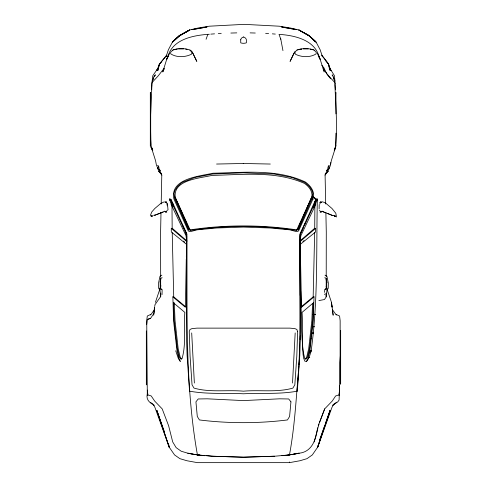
<?xml version="1.0" encoding="UTF-8"?>
<svg xmlns="http://www.w3.org/2000/svg" width="487" height="487" viewBox="0 0 487 487"><rect width="100%" height="100%" fill="white"/><g stroke="black" fill="none" stroke-linecap="round" stroke-linejoin="round"><path stroke-width="0.73" d="M334.435 403.893L332.761 405.287L337.905 401.714L339.086 400.028L339.579 385.856M318.857 300.582L324.494 299.529L326.187 296.869L326.199 293.101M326.199 289.327L326.217 278.765M326.217 276.506L326.284 232.001L325.87 212.308M323.271 68.953L328.579 75.771L334.855 82.583C335.513 104.474 337.923 126.626 335.196 148.419L331.288 160.807L330.57 164.606M300.436 240.517L314.712 228.239L314.894 205.161M314.712 228.239L315.594 228.385L315.57 231.964L300.229 244.431L301.502 307.26L314.024 296.857L313.269 321.219L309.896 350.786L307.973 358.529L306.536 361.464L304.838 361.177L303.669 358.237L303.072 354.426L301.715 331.458L300.723 291.378M304.302 225.822L317.061 198.398L317.317 200.023C316.233 250.288 318.145 300.875 311.156 350.786C310.158 354.554 309.105 358.42 306.53 361.464M324.586 292.364L324.756 289.534L326.68 288.188L326.71 282.801L325.87 278.04L324.689 277.742M315.783 203.073L315.765 204.418L300.893 235.641L300.236 240.188M186.278 259.114L185.383 307.26L172.861 296.857L173.609 321.219L176.988 350.786L178.912 358.529L180.342 361.464L178.339 358.529L175.722 350.786M161.008 212.308L160.6 232.001L160.661 276.506M161.185 203.98L161.787 175.198L157.776 165.452L159.079 167.272M335.068 84.525L335.397 89.815M301.203 306.786L313.159 296.857L314.663 232.737M186.326 256.899L186.655 244.431L171.308 231.964L171.284 228.385L172.167 228.239L187.014 241.01M300.126 339.561L300.248 335.872M297.721 229.286L311.826 196.979C312.904 191.318 308.843 186.466 304.515 183.416C275.478 170.639 242.703 174.736 211.894 175.405C199.865 178.339 171.625 179.673 175.454 198.629L189.163 229.286L190.1 229.876C225.238 224.623 261.641 224.623 296.778 229.876L297.721 229.286L311.826 196.979L312.946 199.682M312.538 303.523L311.869 320.385L308.703 348.698L306.713 357.038L305.343 359.083M160.783 293.698L160.661 296.534L154.933 304.771L154.793 306.238M295.183 332.944L292.523 383.032M305.209 223.344L300.071 234.144L300.236 295.487M297.332 391.28L299.791 355.321L300.552 331.635L300.156 235.945L300.528 234.04L303.669 227.192M151.816 83.916L152.784 75.692L157.338 69.203L156.741 70.597M152.224 148.718L151.214 146.112L150.806 139.909L150.404 120.167L152.023 82.583L158.305 75.771L163.608 68.953M298.281 373.145C296.053 400.442 294.507 427.976 289.461 454.913L274.571 456.228L243.439 457.214L212.308 456.228L197.424 454.913L187.872 453.22L181.201 451.23L176.124 447.62L172.708 441.934L168.612 425.741L162.195 408.879L154.689 401.099L151.238 395.968L147.896 394.89L147.299 390.075M298.391 371.636L298.787 366.358M298.896 364.854L299.286 359.576M299.402 358.067L299.566 355.808M326.771 293.131L326.82 290.483L328.22 288.28L328.329 282.977L326.905 276.299L325.006 275.137M319.21 204.65L319.131 208.844M154.653 307.705L153.983 313.318L150.593 318.328L147.287 319.496L146.733 324.342M153.722 315.235L154.513 306.895M151.487 89.815L151.816 84.525M330.77 162.555L330.423 165.391L328.573 169.853L326.655 170.553M172.623 205.891L169.561 200.023L169.817 198.398L184.153 229.243M159.986 282.131L160.235 280.768M160.479 279.41L160.728 278.053M339.579 393.666L339.098 395.517M319.825 204.083L320.355 202.61L321.511 201.941M168.033 209.873L167.692 206.348M317.627 427.799L317.506 428.335C316.002 439.463 312.021 452.003 299.012 453.22M167.571 57.935C171.424 39.295 193.345 35.253 209.349 34.248M166.195 56.827L166.487 55.628M150.294 215.686L151.786 211.942L154.799 208.509L160.576 203.603L164.216 201.825M314.17 441.934L319.076 423.617L318.273 425.741M159.407 64.911L157.745 70.712L159.17 64.394L166.718 55.122M329.437 167.711L329.614 167.047L328.646 169.233L326.704 170.237M155.408 302.354L160.96 285.784M150.733 314.438L147.287 316.039L146.733 320.738L147.299 393.666C145.857 399.797 149.472 402.572 154.123 405.287L153.575 404.831L155.043 407.692L169.22 447.194L174.565 454.931L179.91 458.675L186.935 460.745L197.424 462.65L289.461 462.65L299.949 460.745L306.968 458.675L312.313 454.931L317.658 447.194L330.04 410.298M333.303 404.831L331.836 407.692L317.658 447.194L330.04 410.541M317.658 447.194L330.04 410.815L325.45 423.58M314.261 203.469L314.979 201.411M319.588 439.889L324.433 426.417M206.068 39.277L207.858 34.37M324.683 408.879L319.35 422.911L324.689 408.879L332.195 401.099L335.64 395.968L338.976 394.89L339.573 390.075L339.573 363.448L340.121 355.784L340.145 320.738L339.597 316.039L336.152 314.438M168.332 55.439L166.67 59.42L162.792 71.948L164.003 69.251M156.753 70.445L159.815 63.487M168.429 55.36L166.67 59.42L169.537 53.454M298.214 229.986L312.252 198.453L312.831 193.449L312.039 190.618L309.519 186.679L304.947 182.528L292.127 177.505L274.266 174.029L243.439 172.806L212.618 174.029L194.751 177.505L181.937 182.528L177.359 186.679L174.845 190.618L174.054 193.449L174.626 198.453L188.67 229.986M167.382 210.147L166.043 211.955L164.667 211.102M296.778 229.876L311.826 196.979M162.049 294.598L162.122 289.534L159.827 288.194L161.708 289.552M294.045 53.168L290.075 61.399L294.848 51.531M153.801 78.03L152.218 81.262L154.044 76.362L155.383 74.803L154.434 76.739M334.259 150.093L335.5 147.646M313.238 207.846L317.317 200.023L313.482 196.876C314.474 190.654 310.134 185.48 305.434 182.041C276.604 168.581 243.743 172.629 212.922 173.226C199.731 176.251 169.513 178.504 173.92 199L188.299 230.966L189.48 231.465L191.178 231.422L197.095 229.84L216.77 227.989L243.439 227.076L270.115 227.989L289.783 229.84L295.7 231.422L297.405 231.465L298.58 230.966L312.964 199L313.482 196.876L315.625 199.749L317.317 200.023M334.252 150.215L335.196 148.419L334.459 149.722M163.65 69.598L164.356 68.265M335.476 147.177L334.782 148.139M321.998 211.407L321.128 212.289L320.02 212.082M322.144 211.102L320.769 211.955L319.429 210.147M319.691 202.805L320.379 202.056L321.676 202.537M150.593 315.052L154.409 309.689M327.806 167.272L329.109 165.452L325.097 175.198L325.7 203.98M325.006 175.089L328.445 170.87L325.085 174.139M161.739 61.606L159.267 64.266L166.377 55.798L168.38 49.765L172.337 42.259L173.22 41.34L179.934 35.283L189.662 29.981L198.416 27.942L209.27 26.201L244.261 24.35L279.258 26.201L290.112 27.942L298.86 29.981L308.594 35.283L316.087 42.15L309.671 36.148L299.882 30.553M157.313 69.117L157.678 68.74M188.639 30.553L178.857 36.148L172.441 42.15L179.934 35.283L173.135 41.419L178.857 36.148L189.662 29.981L179.819 35.374M300.156 241.497L315.594 228.385M309.166 353.051L310.974 351.657M302.896 241.558L304.077 240.602M309.848 352.679L311.023 351.784M309.75 351.62L311.363 350.512M165.27 202.33L166.28 201.752M325.176 289.552L327.057 288.194L326.68 288.188M309.263 352.144L311.406 350.64M165.136 202.537L166.055 202.02L166.822 202.373M334.1 403.912L336.84 402.183M161.873 275.137L159.98 276.299L158.549 282.977L158.659 288.28L160.059 290.483L160.32 293.618M178.857 36.148L189.559 30.042M151.232 216.356L151.987 215.997M172.642 50.575L171.424 51.208L170.474 52.742L170.949 54.02C176.915 57.679 185.23 57.308 191.397 54.264L192.024 52.9L190.119 50.033C184.536 48.14 178.011 48.006 172.495 50.155M166.791 212.082L165.683 212.289L164.813 211.407M297.021 50.496L295.822 51.062L294.86 52.9L295.481 54.264C301.648 57.308 309.969 57.679 315.929 54.02L316.404 52.742L315.454 51.208L314.237 50.575M151.694 216.167L152.169 215.936M151.134 216.35L151.853 216.033M151.171 216.441L152.285 215.942M153.594 215.37L154.458 214.986M312.642 333.352L311.607 333.808L313.616 333.047M151.457 216.216L151.987 215.985M151.5 216.301L152.023 216.076M313.61 332.451L311.363 333.358M157.07 214.377L157.818 214.079M158.111 213.963L159.182 213.537M162.421 212.265L164.028 211.632M154.623 215.339L163.206 211.955M160.26 213.117L161.343 212.691M154.89 215.23L155.956 214.816M296.76 50.033C302.342 48.14 308.868 48.006 314.389 50.155M147.287 319.496L150.593 318.328M336.554 217.013L335.774 213.203L332.012 208.509L326.235 203.603L324.409 202.422L322.151 201.795M162.189 277.742L161.014 278.04L160.168 282.801L160.205 288.188M297.685 49.887L301.216 49.071M300.199 49.467L301.514 49.163M173.354 49.905L177.329 49.01M164.947 202.014C166.651 201.685 167.187 203.937 167.065 205.228M199.049 28.453L207.036 26.986L191.969 29.61L197.619 28.703M293.271 454.261L299.012 453.22L289.461 454.913L281.924 455.692M289.461 454.931L299.012 453.22M169.561 200.023L171.254 199.749L186.88 234.04C187.556 307.638 184.457 382.045 197.424 454.913L204.954 455.71M189.79 230.57C225.122 225.055 261.756 225.055 297.088 230.57M210.834 34.133L214.548 33.846M218.267 33.566L221.238 33.335M170.639 199.792L171.254 199.749M303.395 48.944L308.228 48.95M178.656 48.95L183.489 48.944M313.092 314.371L315.363 314.292M274.571 456.209L243.439 457.196L212.308 456.209M313.025 314.432L315.284 314.358M230.856 33.055L236.779 32.879M216.581 164.04L243.634 163.486M172.861 296.857L173.719 296.857L185.675 306.786M313.159 296.857L314.024 296.857M173.451 302.786L184.841 312.398C183.575 327.721 186.405 343.865 182.004 358.761L180.671 359.083L179.301 357.038L177.311 348.698L174.151 320.385L173.451 302.786L174.309 302.786M309.166 357.336L309.75 357.336M197.198 454.913L199.7 454.931M287.939 454.931L289.686 454.913M243.244 163.486L270.303 164.04M250.099 32.879L255.279 33.031M312.642 326.655L314.133 326.716M312.277 326.692L314.279 326.771M316.246 199.792L315.625 199.749L300.004 234.04C298.604 286.344 302.141 338.976 296.942 391.231C279.331 394.391 261.239 392.881 243.439 393.788C225.645 392.881 207.547 394.391 189.942 391.231M265.646 33.335L268.617 33.566M272.33 33.853L275.307 34.084M206.464 455.57L212.308 456.228M290.203 28.587L296.559 29.61L281.492 26.986L289.479 28.453M197.424 454.931L187.872 453.22L192.176 454M310.213 49.163L313.531 49.905M185.663 49.071L187.075 49.4M335.379 216.246L334.959 216.033M320.531 201.752L321.542 202.33M160.217 170.547L158.312 169.853L157.264 167.047L158.238 169.233L160.18 170.237M331.921 215.23L327.629 213.537M332.189 215.339L333.09 215.692M322.236 211.419L324.391 212.265M332.968 215.644L322.79 211.632M334.788 216.076L335.318 216.301M334.825 215.985L335.354 216.216M333.954 215.692L335.208 216.246M333.851 215.571L334.569 215.857M334.642 215.936L335.184 216.191M189.833 50.191L191.744 51.105M308.709 35.374L298.86 29.981L300.016 30.626M298.969 30.042L309.671 36.148L315.387 41.419L308.594 35.283L316.191 42.259L320.148 49.765L322.151 55.798L328.658 64.266L325.255 60.26M150.586 402.524L152.784 403.912M183.392 241.077L184.573 242.039M171.284 228.385L186.728 241.497L185.991 235.641L171.12 204.418L171.089 202.397M329.261 68.113L330.399 69.117L330.929 70.53M161.319 173.67L158.439 170.87L161.879 175.089M321.877 65.398L323.794 67.596L326.631 73.592M330.076 68.74L330.399 69.117L328.165 63.487L321.804 55.159M326.947 74.261L330.667 78.784M332.475 309.689L336.292 315.052M181.535 359.083L180.166 357.038L178.175 348.698L175.016 320.385L174.34 303.523M150.769 147.202L151.086 147.701M156.619 166.244L155.596 160.807L151.688 148.419L152.79 150.373M192.03 51.531L196.809 61.399L192.84 53.168M151.688 148.419L152.626 150.215M151.384 147.646L152.632 150.118M317.341 53.454L320.209 59.42L324.092 71.948M182.315 224.69L186.807 234.144M324.579 294.069L324.829 294.598M184.78 230.613L186.728 235.945L186.326 331.635L187.093 355.321L189.553 391.28M190.1 229.876L175.052 196.979L189.163 229.286M332.688 76.112L332.122 74.803L333.315 76.362L335.312 83.861M333.254 77.415L334.946 81.329L334.441 75.692L330.381 69.203L330.91 70.603M318.455 55.36L320.209 59.42L318.553 55.439M147.786 395.517L147.299 393.666M280.816 39.277L279.021 34.364C294.836 35.35 316.215 40.147 319.472 58.604M172.447 202.896L173.719 206.464M164.484 431.999L156.838 410.541L169.22 447.194L168.612 444.217M172.38 202.787L172.855 204.156M326.162 286.502L331.483 302.354L333.157 315.235L332.895 313.318M156.838 410.298L169.22 447.194M323.35 67.608L324.421 71.102M328.36 64.266L328.165 63.487L328.737 64.394L330.009 70.712M328.53 64.911L329.687 69.434M322.041 55.628L322.333 56.827M280.67 38.51L282.953 50.624M326.278 278.728L326.527 280.092M326.771 281.449L327.021 282.813M167.388 203.456L167.711 205.995M332.81 312.672L332.365 309.342M331.86 305.172L332.067 306.676M331.921 305.848L332.097 307.248M310.998 338.441L310.998 339.013M194.362 383.032L191.695 332.944M326.053 293.156L326.187 296.869M172.221 232.737L173.719 296.851M300.229 263.637L300.497 277.785M300.509 278.527L300.613 284.572M171.984 205.161L172.167 228.239M160.661 278.01L160.68 289.327M160.686 293.101L160.692 296.869M340.663 330.423L340.663 384.249M340.468 330.594L340.468 383.872M335.933 92.439L335.933 113.897M335.933 133.164L335.933 146.264M335.738 92.609L335.738 93.449M335.738 145.26L335.738 146.1M289.461 461.956L289.461 462.65M243.622 36.939L243.622 37.024A4.292 3.543 0 0 1 246.422 40.165L246.422 42.795A7.22 5.96 0 0 1 240.724 42.85L240.724 39.751M197.424 454.377L197.424 454.913M150.702 93.997L150.702 144.761M150.507 92.633L150.507 146.124M150.313 92.463L150.313 146.289M146.532 331.215L146.532 384.706M146.337 331.044L146.337 384.87M240.724 39.837A3.945 3.251 0 0 1 243.622 37.024M297.63 331.507L296.808 356.088L294.836 384.791L292.9 388.09C277.176 392.674 259.693 389.697 243.439 391.177C227.185 389.697 209.702 392.674 193.984 388.09L192.042 384.791L190.076 356.1L189.248 331.507L190.04 329.425L192.03 328.609L197.01 328.128L289.868 328.128L294.848 328.609L296.845 329.425L297.63 331.507M313.433 302.786L312.733 320.385L309.568 348.698L307.577 357.038L306.207 359.083L304.88 358.761C300.479 343.865 303.31 327.721 302.037 312.398L313.433 302.786M290.94 401.854L289.588 416.47L287.464 419.946C258.384 423.562 228.494 423.562 199.414 419.946L197.29 416.47L195.938 401.854L198.185 398.969L207.261 398.816L243.439 400.594L279.617 398.816L288.7 398.969L290.94 401.854M334.879 81.14L334.35 79.734L334.879 81.14M331.769 304.466L331.483 302.354L331.744 304.448"/></g></svg>
